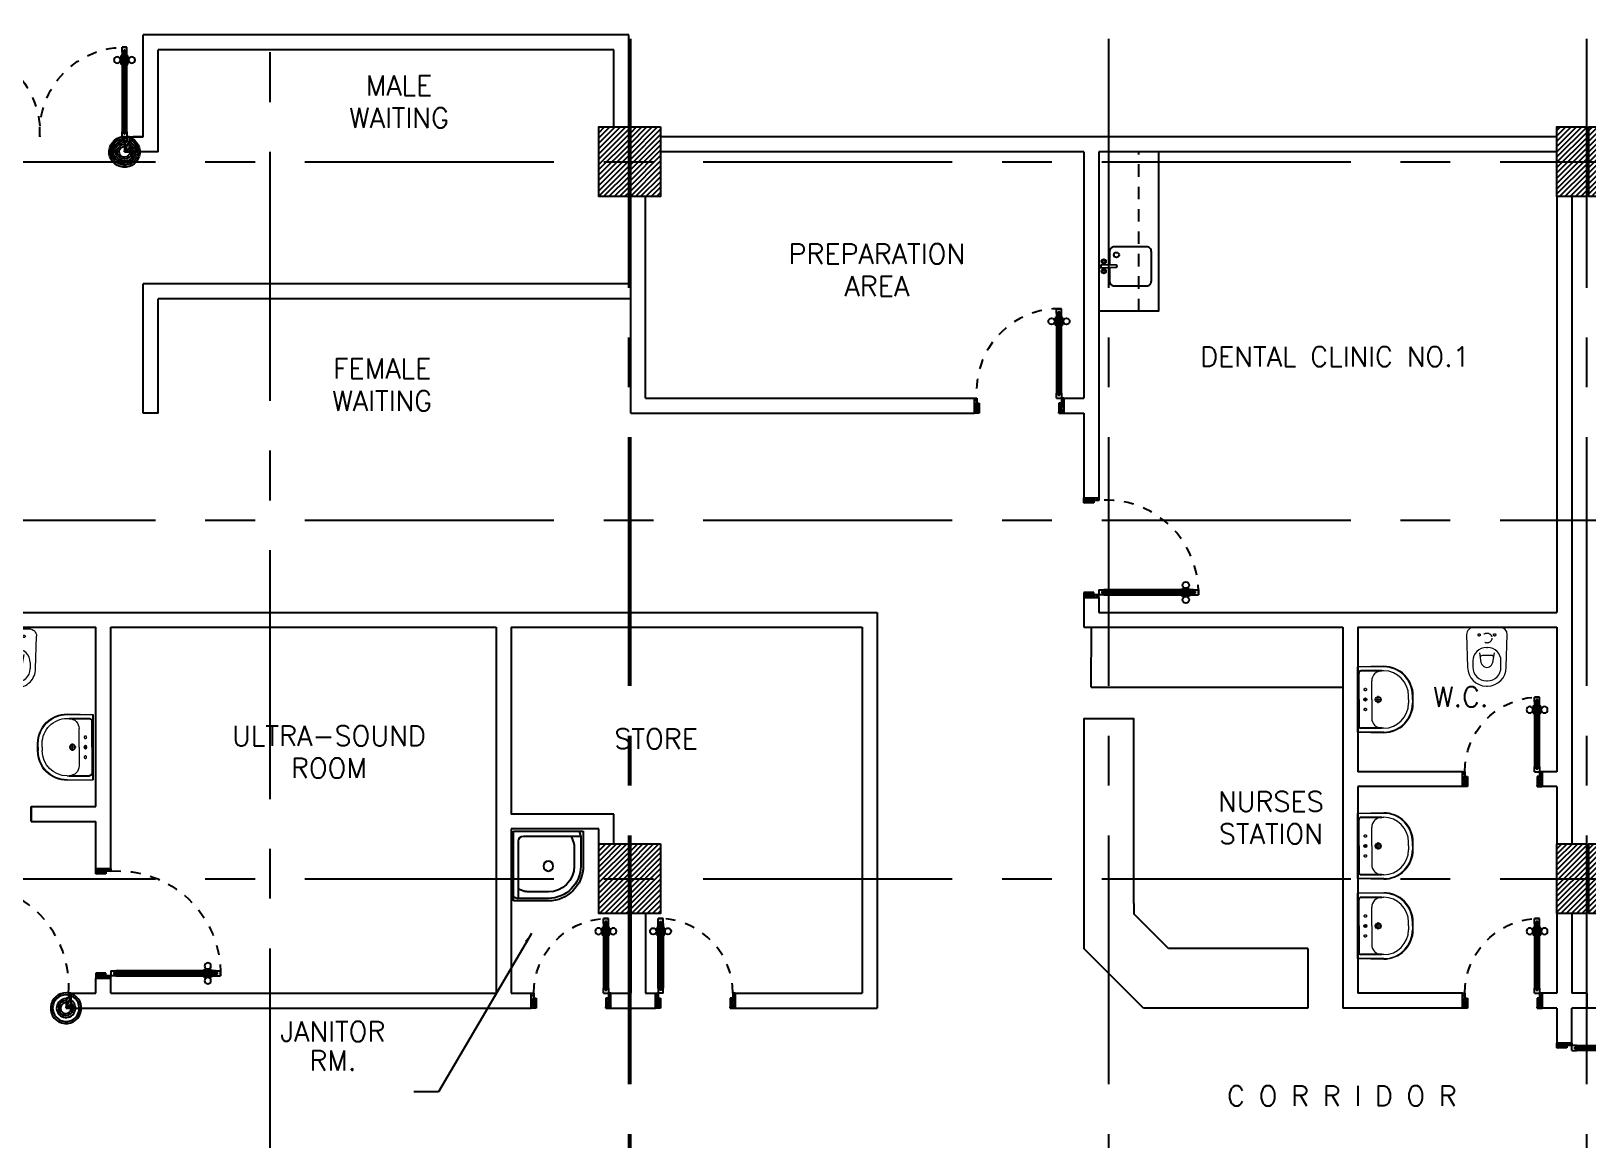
# Model space of a CAD drawing. Extents: x 417819.9 to 417911.9, y 43448 to 43539.2.
# Drawn here: x 417857.86 to 417873.49, y 43471.45 to 43482.59 of the extents above; entities that cross this region are included whole.
import ezdxf
from ezdxf.enums import TextEntityAlignment as Align

# ---------------------------------------------------------------- set-up
doc = ezdxf.new("R2010")
doc.units = 0
doc.header["$MEASUREMENT"] = 0
for name, pattern in [('CENTERX2', [4, 2.5, -0.5, 0.5, -0.5]), ('DASHED', [0.75, 0.5, -0.25]), ('HIDDEN', [0.375, 0.25, -0.125]), ('HIDDEN2', [0.1875, 0.125, -0.0625])]:
    doc.linetypes.add(name, pattern=pattern)
doc.layers.get('0').update_dxf_attribs({"linetype": 'CONTINUOUS'})
for name, color, linetype in [('AXES', 11, 'CENTERX2'), ('COL', 2, 'CONTINUOUS'), ('COUNTER', 5, 'CONTINUOUS'), ('DOOR', 4, 'CONTINUOUS'), ('EJ', 8, 'CONTINUOUS'), ('FIX', 3, 'CONTINUOUS'), ('HAT', 8, 'CONTINUOUS'), ('ME-FIX', 3, 'CONTINUOUS'), ('RM-NAME', 2, 'CONTINUOUS'), ('WALL', 2, 'CONTINUOUS')]:
    doc.layers.add(name, color=color, linetype=linetype)
doc.layers.get('EJ').off()
doc.styles.add('ROMANS', font='ROMANS.shx', dxfattribs={"width": 0.6})
doc.dimstyles.new('STANDARD in', dxfattribs={"dimtxt": 0.2, "dimasz": 0.1, "dimexe": 0.07, "dimexo": 0.05, "dimgap": 0.1, "dimtad": 1, "dimdec": 0, "dimlfac": 1000, "dimzin": 0, "dimdsep": 46, "dimtxsty": 'ROMANS', "dimblk": 'ARCHTICK', "dimcen": 0.05, "dimdle": 0.05, "dimclrd": 4, "dimclre": 4, "dimclrt": 2, "dimadec": 0, "dimazin": 0, "dimtfac": 1, "dimtdec": 0, "dimtmove": 2, "dimatfit": 3, "dimfxl": 0, "dimtolj": 1, "dimtzin": 0, "dimarcsym": 0})

# ---------------------------------------------------------------- blocks, each defined once
blk = doc.blocks.new('RM1')
at = {"layer": 'RM-NAME', "style": 'ROMANS'}
for tag, p in [('ROOMNAME1', (0, 324)), ('ROOMNAME2', (0, 0))]:
    blk.add_attdef(tag, text='', height=200, dxfattribs=at).set_placement(p, align=Align.MIDDLE)
blk = doc.blocks.new('WC')
at = {"layer": 'FIX', "lineweight": 20}
for p, q in [((339, 5), (339, -5)), ((395, 76), (490, 60)), ((475, 141), (538, 141)), ((534, 24), (540, 0)), ((540, 0), (534, -24)), ((674, 5), (674, -5)), ((490, -60), (395, -76)), ((538, -141), (475, -141)), ((213, -204), (210, -204))]:
    blk.add_line(p, q, dxfattribs=at)
at = {"layer": 'FIX', "linetype": 'Continuous', "lineweight": 20}
blk.add_line((420, -47), (420, 45), dxfattribs=at)
at = {"layer": 'FIX', "lineweight": 20}
for points in [[(210, -204, -0.414214), (137, -131), (137, 0), (137, 131, -0.414214), (210, 204)], [(727, -5), (727, 5, 0.414214), (538, 194), (210, 204)], [(727, 5), (727, -5, -0.414214), (538, -194), (210, -204)]]:
    blk.add_lwpolyline(points, format="xyb", dxfattribs=at)
at = {"layer": 'FIX', "linetype": 'HIDDEN2', "lineweight": 20, "ltscale": 0.3}
blk.add_circle((245, 0), 49.8, dxfattribs=at)
at = {"layer": 'FIX', "linetype": 'HIDDEN', "lineweight": 20, "ltscale": 0.05}
for centre in [(213, 78), (213, -77)]:
    blk.add_circle(centre, 11.6, dxfattribs=at)
at = {"layer": 'FIX', "lineweight": 20}
for centre, radius, start, end in [((475, 5), 136, 90, 180), ((464, -18), 82, 51.0758, 71.504), ((473, -7), 68.2, 27.1532, 51.0758), ((538, 5), 136, 360, 90), ((475, -5), 136, 180, 270), ((464, 18), 82, 288.496, 308.9242), ((473, 7), 68.2, 308.9242, 332.8468), ((538, -5), 136, 270, 0)]:
    blk.add_arc(centre, radius, start, end, dxfattribs=at)
at = {"layer": 'FIX', "linetype": 'Continuous', "lineweight": 20}
for centre, start, end in [((443, 46), 88.3879, 182.3338), ((442, -46), 177.6662, 271.6121)]:
    blk.add_arc(centre, 22.3, start, end, dxfattribs=at)
blk = doc.blocks.new('A$C74DC60CF')
at = {"layer": 'DOOR', "color": 0, "linetype": 'ByBlock'}
for p, q in [((65, 1155), (65, 1090)), ((74, 1155), (65, 1155)), ((74, 1078), (74, 1168)), ((81, 1168), (74, 1168)), ((74, 1155), (74, 1090)), ((81, 1200), (81, 1250)), ((131, 1250), (81, 1250)), ((81, 1250), (131, 1250)), ((81, 1200), (98, 1200)), ((98, 1200), (98, 1220)), ((98, 1220), (114, 1220)), ((114, 1200), (114, 1220)), ((114, 1200), (131, 1200)), ((131, 1200), (131, 1250)), ((131, 1168), (138, 1168)), ((138, 1078), (138, 1168)), ((138, 1155), (138, 1090)), ((138, 1155), (147, 1155)), ((147, 1155), (147, 1090)), ((74, 1090), (65, 1090)), ((81, 1078), (74, 1078)), ((131, 1078), (138, 1078)), ((138, 1090), (147, 1090)), ((98, 200), (81, 200)), ((81, 200), (81, 150)), ((98, 180), (98, 200)), ((114, 180), (98, 180)), ((131, 200), (114, 200)), ((114, 200), (114, 180)), ((131, 150), (131, 200)), ((56, 150), (56, 0)), ((56, 150), (81, 150)), ((106, 0), (56, 0)), ((131, 150), (81, 150)), ((81, 150), (81, 100)), ((81, 100), (106, 100)), ((106, 100), (106, 0)), ((1131, 100), (1106, 100)), ((1106, 100), (1106, 0)), ((1131, 150), (1131, 100)), ((1156, 150), (1131, 150)), ((1156, 150), (1156, 0)), ((1156, 0), (1156, 150)), ((1106, 0), (1156, 0))]:
    blk.add_line(p, q, dxfattribs=at)
at = {"layer": 'DOOR', "linetype": 'ByBlock'}
for p, q in [((81, 200), (81, 1200)), ((98, 200), (98, 1200)), ((114, 200), (114, 1200)), ((131, 1200), (131, 200))]:
    blk.add_line(p, q, dxfattribs=at)
at = {"layer": 'DOOR', "color": 9, "linetype": 'ByBlock'}
for p, q in [((106, 0), (56, 114)), ((106, 0), (56, 40)), ((106, 0), (93, 100)), ((1106, 0), (1156, 114)), ((1106, 0), (1119, 100)), ((1106, 0), (1156, 40))]:
    blk.add_line(p, q, dxfattribs=at)
at = {"layer": 'DOOR', "color": 0, "linetype": 'ByBlock'}
for centre in [(32, 1123), (179, 1123)]:
    blk.add_circle(centre, 32.4, dxfattribs=at)
at = {"layer": 'DOOR', "linetype": 'HIDDEN', "ltscale": 0.5}
blk.add_arc((106, 223), 1028, 355.9414, 91.3941, dxfattribs=at)
at = {"layer": 'DOOR', "color": 9, "linetype": 'ByBlock'}
for centre, radius, start, end in [((106, 0), 154, 103.7142, 108.8947), ((106, 0), 134, 100.72, 111.8402), ((106, 0), 114, 102.6226, 115.9162), ((106, 0), 94.4, 90, 121.9818), ((106, 0), 74.4, 90, 132.2236), ((106, 0), 54.4, 90, 156.7926), ((106, 0), 34.4, 90, 180), ((106, 0), 14.4, 90, 180), ((1106, 0), 94.4, 58.0182, 90), ((1106, 0), 74.4, 47.7764, 90), ((1106, 0), 54.4, 23.2074, 90), ((1106, 0), 34.4, 0, 90), ((1106, 0), 14.4, 0, 90), ((1106, 0), 134, 68.1598, 79.28), ((1106, 0), 154, 71.1053, 76.2858)]:
    blk.add_arc(centre, radius, start, end, dxfattribs=at)
blk = doc.blocks.new('LAV1')
at = {"layer": 'FIX', "linetype": 'ByBlock'}
blk.add_line((-328, -25), (328, -25), dxfattribs=at)
at = {"layer": 'FIX', "linetype": 'Continuous', "lineweight": 20}
for p, q in [((-328, -285), (-328, -25)), ((328, -285), (328, -25)), ((-288, -285), (-288, -265)), ((0, -165), (-187, -165)), ((0, -165), (187, -165)), ((287, -285), (287, -265)), ((0, -535), (-38, -535)), ((0, -575), (-38, -575)), ((0, -535), (38, -535)), ((0, -575), (38, -575))]:
    blk.add_line(p, q, dxfattribs=at)
at = {"layer": 'FIX', "linetype": 'ByBlock', "ltscale": 0.3}
for p, q in [((-288, -265), (-288, -60)), ((0, -35), (-262, -35)), ((0, -35), (262, -35)), ((287, -265), (287, -60))]:
    blk.add_line(p, q, dxfattribs=at)
at = {"layer": 'FIX', "lineweight": 20}
for p, q in [((-16, -101), (15, -101)), ((0, -85), (0, -116))]:
    blk.add_line(p, q, dxfattribs=at)
at = {"layer": 'FIX', "linetype": 'DASHED', "lineweight": 20, "ltscale": 0.04}
for p, q in [((-36, -230), (37, -230)), ((0, -194), (0, -266))]:
    blk.add_line(p, q, dxfattribs=at)
at = {"layer": 'FIX', "linetype": 'Continuous', "lineweight": 20}
blk.add_lwpolyline([(295, -25), (0, -25), (-328, -25), (-334, -285, 0.414214), (-38, -582), (0, -582), (38, -582, 0.414214), (334, -285), (328, -25), (0, -25)], format="xyb", dxfattribs=at)
at = {"layer": 'FIX', "linetype": 'HIDDEN', "lineweight": 20, "ltscale": 0.05}
for centre in [(-100, -101), (100, -101)]:
    blk.add_circle(centre, 12.4, dxfattribs=at)
at = {"layer": 'FIX', "lineweight": 20}
for centre, radius in [((0, -101), 15.5), ((0, -230), 29.5), ((0, -230), 22.5)]:
    blk.add_circle(centre, radius, dxfattribs=at)
at = {"layer": 'FIX', "linetype": 'ByBlock', "ltscale": 0.3}
for centre, start, end in [((-262, -60), 90, 180), ((262, -60), 0, 90)]:
    blk.add_arc(centre, 25, start, end, dxfattribs=at)
at = {"layer": 'FIX', "linetype": 'Continuous', "lineweight": 20}
for centre, radius, start, end in [((-38, -285), 290, 180, 270), ((-38, -285), 250, 180, 270), ((-187, -265), 100, 90, 180), ((38, -285), 290, 270, 0), ((38, -285), 250, 270, 0), ((187, -265), 100, 0, 90)]:
    blk.add_arc(centre, radius, start, end, dxfattribs=at)
blk = doc.blocks.new('JAN-001')
for p, q in [((730, -30), (30, -30)), ((30, -30), (30, -730)), ((80, -130), (80, -705)), ((705, -80), (130, -80)), ((610, -80), (635, -152)), ((688, -30), (704, -76)), ((705, -380), (705, -84)), ((730, -380), (730, -30)), ((640, -380), (640, -184)), ((80, -610), (152, -635)), ((30, -688), (76, -704)), ((30, -730), (380, -730)), ((84, -705), (380, -705)), ((184, -640), (380, -640))]:
    blk.add_line(p, q)
blk.add_circle((380, -380), 50)
for centre, radius, start, end in [((130, -130), 50, 90, 180), ((540, -184), 100, 0, 19.0039), ((680, -84), 25, 0, 19.0039), ((380, -380), 350, 270, 0), ((380, -380), 325, 270, 0), ((380, -380), 260, 270, 0), ((84, -680), 25, 250.9961, 270), ((184, -540), 100, 250.9961, 270)]:
    blk.add_arc(centre, radius, start, end)
blk = doc.blocks.new('A$C272A55A0')
at = {"layer": 'DOOR', "color": 0, "linetype": 'ByBlock'}
for p, q in [((0, 900), (0, 1050)), ((50, 1050), (0, 1050)), ((25, 950), (50, 950)), ((25, 900), (25, 950)), ((50, 950), (50, 1050)), ((1750, 950), (1750, 1050)), ((1750, 1050), (1800, 1050)), ((1775, 950), (1750, 950)), ((1775, 900), (1775, 950)), ((1800, 1050), (1800, 900)), ((0, 900), (25, 900)), ((75, 900), (25, 900)), ((25, 850), (25, 900)), ((42, 850), (25, 850)), ((58, 870), (42, 870)), ((42, 870), (42, 850)), ((58, 850), (58, 870)), ((75, 850), (58, 850)), ((75, 900), (75, 850)), ((1725, 900), (1775, 900)), ((1725, 900), (1725, 850)), ((1725, 850), (1742, 850)), ((1742, 870), (1758, 870)), ((1742, 850), (1742, 870)), ((1758, 870), (1758, 850)), ((1758, 850), (1775, 850)), ((1800, 900), (1775, 900)), ((1775, 850), (1775, 900)), ((1718, 160), (1709, 160)), ((1709, 95), (1709, 160)), ((1725, 173), (1718, 173)), ((1718, 173), (1718, 83)), ((1718, 95), (1718, 160)), ((1775, 173), (1782, 173)), ((1782, 173), (1782, 83)), ((1782, 160), (1791, 160)), ((1782, 95), (1782, 160)), ((1791, 95), (1791, 160)), ((25, 50), (42, 50)), ((25, 50), (25, 0)), ((25, 0), (75, 0)), ((75, 0), (25, 0)), ((42, 50), (42, 30)), ((42, 30), (58, 30)), ((58, 50), (75, 50)), ((58, 50), (58, 30)), ((75, 50), (75, 0)), ((1718, 95), (1709, 95)), ((1725, 83), (1718, 83)), ((1742, 50), (1725, 50)), ((1725, 50), (1725, 0)), ((1775, 0), (1725, 0)), ((1725, 0), (1775, 0)), ((1742, 50), (1742, 30)), ((1758, 30), (1742, 30)), ((1775, 50), (1758, 50)), ((1758, 50), (1758, 30)), ((1775, 83), (1782, 83)), ((1775, 50), (1775, 0)), ((1782, 95), (1791, 95))]:
    blk.add_line(p, q, dxfattribs=at)
at = {"layer": 'DOOR', "color": 9, "linetype": 'ByBlock'}
for p, q in [((50, 1050), (0, 1010)), ((50, 1050), (0, 937)), ((50, 1050), (37, 950)), ((1750, 1050), (1800, 1010)), ((1750, 1050), (1800, 937)), ((1750, 1050), (1763, 950))]:
    blk.add_line(p, q, dxfattribs=at)
at = {"layer": 'DOOR', "linetype": 'ByBlock'}
for p, q in [((25, 850), (25, 50)), ((42, 850), (42, 50)), ((58, 850), (58, 50)), ((75, 50), (75, 850)), ((1725, 50), (1725, 850)), ((1742, 850), (1742, 50)), ((1758, 850), (1758, 50)), ((1775, 850), (1775, 50))]:
    blk.add_line(p, q, dxfattribs=at)
at = {"layer": 'DOOR', "color": 0, "linetype": 'ByBlock'}
for centre in [(1676, 128), (1824, 128)]:
    blk.add_circle(centre, 32.4, dxfattribs=at)
at = {"layer": 'DOOR', "color": 9, "linetype": 'ByBlock'}
for centre, radius, start, end in [((50, 1050), 54.4, 203.2074, 270), ((50, 1050), 74.4, 227.7764, 270), ((50, 1050), 94.4, 238.0182, 270), ((50, 1050), 114, 244.0838, 257.3774), ((50, 1050), 34.4, 180, 270), ((50, 1050), 14.4, 180, 270), ((1750, 1050), 14.4, 270, 0), ((1750, 1050), 34.4, 270, 0), ((1750, 1050), 54.4, 270, 336.7926), ((1750, 1050), 74.4, 270, 312.2236), ((1750, 1050), 94.4, 270, 301.9818), ((1750, 1050), 114, 282.6226, 295.9162), ((50, 1050), 134, 248.1598, 259.28), ((50, 1050), 154, 251.1053, 256.2858), ((1750, 1050), 134, 280.72, 291.8402), ((1750, 1050), 154, 283.7142, 288.8947)]:
    blk.add_arc(centre, radius, start, end, dxfattribs=at)
at = {"layer": 'DOOR', "linetype": 'HIDDEN', "ltscale": 0.5}
for centre, start, end in [((50, 851), 268.3174, 3.2965), ((1750, 851), 176.7035, 271.6826)]:
    blk.add_arc(centre, 851, start, end, dxfattribs=at)
at = {"layer": 'WALL', "linetype": 'ByBlock'}
blk.add_line((1800, 900), (1800, 1050), dxfattribs=at)
blk = doc.blocks.new('DOOR90')
at = {"layer": 'DOOR', "color": 7, "linetype": 'ByBlock'}
for p, q in [((-150, 0), (0, 0)), ((-150, 0), (-150, -25)), ((0, -50), (-114, 0)), ((0, -50), (-40, 0)), ((0, -50), (0, 0)), ((-1000, -25), (-1050, -25)), ((-1050, -75), (-1050, -25)), ((-1050, -25), (-1050, -75)), ((-1000, -75), (-1050, -75)), ((-1000, -42), (-1020, -42)), ((-1020, -42), (-1020, -58)), ((-1000, -58), (-1020, -58)), ((-1000, -25), (-1000, -42)), ((-1000, -58), (-1000, -75)), ((-878, -18), (-968, -18)), ((-968, -25), (-968, -18)), ((-968, -75), (-968, -82)), ((-878, -82), (-968, -82)), ((-955, -9), (-890, -9)), ((-955, -18), (-955, -9)), ((-955, -18), (-890, -18)), ((-955, -82), (-890, -82)), ((-955, -82), (-955, -91)), ((-955, -91), (-890, -91)), ((-890, -18), (-890, -9)), ((-890, -82), (-890, -91)), ((-878, -25), (-878, -18)), ((-878, -75), (-878, -82)), ((-200, -25), (-150, -25)), ((-200, -42), (-200, -25)), ((-180, -42), (-200, -42)), ((-200, -58), (-180, -58)), ((-200, -75), (-200, -58)), ((-150, -75), (-200, -75)), ((-180, -58), (-180, -42)), ((-150, -25), (-100, -25)), ((-150, -75), (-150, -25)), ((-100, -25), (-100, -50)), ((0, -50), (-100, -37)), ((-100, -50), (0, -50)), ((-150, -875), (-100, -875)), ((-150, -900), (-150, -875)), ((-150, -900), (0, -900)), ((0, -900), (-150, -900)), ((0, -850), (-114, -900)), ((-100, -875), (-100, -850)), ((0, -850), (-100, -863)), ((-100, -850), (0, -850)), ((0, -850), (-40, -900)), ((0, -850), (0, -900))]:
    blk.add_line(p, q, dxfattribs=at)
at = {"layer": 'DOOR', "linetype": 'ByBlock'}
for p, q in [((-200, -25), (-1000, -25)), ((-200, -42), (-1000, -42)), ((-200, -58), (-1000, -58)), ((-1000, -75), (-200, -75))]:
    blk.add_line(p, q, dxfattribs=at)
at = {"layer": 'DOOR', "color": 7, "linetype": 'ByBlock'}
for centre in [(-923, 24), (-923, -124)]:
    blk.add_circle(centre, 32.4, dxfattribs=at)
for centre, radius, start, end in [((0, -50), 154, 161.1053, 166.2858), ((0, -50), 94.4, 148.0182, 180), ((0, -50), 134, 158.1598, 169.28), ((0, -50), 114, 154.0838, 167.3774), ((0, -50), 74.4, 137.7764, 180), ((0, -50), 54.4, 113.2074, 180), ((0, -50), 34.4, 90, 180), ((0, -50), 14.4, 90, 180), ((0, -850), 154, 193.7142, 198.8947), ((0, -850), 134, 190.72, 201.8402), ((0, -850), 94.4, 180, 211.9818), ((0, -850), 74.4, 180, 222.2236), ((0, -850), 54.4, 180, 246.7926), ((0, -850), 34.4, 180, 270), ((0, -850), 14.4, 180, 270)]:
    blk.add_arc(centre, radius, start, end, dxfattribs=at)
at = {"layer": 'DOOR', "linetype": 'HIDDEN', "ltscale": 0.5}
blk.add_arc((-222, -50), 828, 178.2701, 275.003, dxfattribs=at)
blk = doc.blocks.new('_ARCHTICK')
at = {"color": 0, "linetype": 'ByBlock', "const_width": 0.15}
blk.add_lwpolyline([(-0.5, -0.5), (0.5, 0.5)], dxfattribs=at)
blk = doc.blocks.new('C11')
at = {"layer": 'HAT'}
h = blk.add_hatch(dxfattribs=at)
h.set_pattern_fill('ANSI31', color=256, scale=300, style=0)
h.set_pattern_definition([(45, (-383765.23, -62181), (-26.5165043, 26.5165043), [])])
h.paths.add_polyline_path([(-20, 350), (-20, 700), (-320, 700), (-320, 350)])
h.paths.add_polyline_path([(-320, 0), (-20, 0), (-20, 350), (-320, 350)])
h = blk.add_hatch(dxfattribs=at)
h.set_pattern_fill('ANSI31', color=256, scale=300, style=0)
h.set_pattern_definition([(45, (-383445.23, -62181), (-26.5165043, 26.5165043), [])])
h.paths.add_polyline_path([(300, 350), (300, 700), (0, 700), (0, 350)])
h.paths.add_polyline_path([(0, 0), (300, 0), (300, 350), (0, 350)])
at = {"layer": 'COL'}
for points in [[(-20, 700), (-20, 0), (-320, 0), (-320, 700)], [(300, 700), (300, 0), (0, 0), (0, 700)]]:
    blk.add_lwpolyline(points, close=True, dxfattribs=at)
blk = doc.blocks.new('DOOR80')
at = {"layer": 'DOOR', "color": 7, "linetype": 'ByBlock'}
for p, q in [((-150, 800), (0, 800)), ((-150, 800), (-150, 775)), ((0, 800), (-150, 800)), ((0, 750), (-114, 800)), ((0, 750), (-40, 800)), ((0, 750), (0, 800)), ((-150, 775), (-100, 775)), ((-100, 775), (-100, 750)), ((0, 750), (-100, 763)), ((-100, 750), (0, 750)), ((-850, 75), (-900, 75)), ((-900, 75), (-900, 25)), ((-900, 25), (-900, 75)), ((-850, 25), (-900, 25)), ((-850, 58), (-870, 58)), ((-870, 42), (-870, 58)), ((-850, 42), (-870, 42)), ((-850, 58), (-850, 75)), ((-850, 25), (-850, 42)), ((-727, 82), (-817, 82)), ((-817, 75), (-817, 82)), ((-817, 25), (-817, 18)), ((-727, 18), (-817, 18)), ((-805, 91), (-740, 91)), ((-805, 82), (-805, 91)), ((-805, 82), (-740, 82)), ((-805, 18), (-740, 18)), ((-805, 18), (-805, 9)), ((-805, 9), (-740, 9)), ((-740, 82), (-740, 91)), ((-740, 18), (-740, 9)), ((-727, 75), (-727, 82)), ((-727, 25), (-727, 18)), ((-150, 75), (-200, 75)), ((-200, 75), (-200, 58)), ((-200, 58), (-180, 58)), ((-180, 42), (-200, 42)), ((-200, 42), (-200, 25)), ((-200, 25), (-150, 25)), ((-180, 58), (-180, 42)), ((-150, 75), (-150, 25)), ((-150, 25), (-100, 25)), ((-150, 0), (-150, 25)), ((0, 0), (-150, 0)), ((0, 50), (-114, 0)), ((-100, 25), (-100, 50)), ((0, 50), (-100, 37)), ((-100, 50), (0, 50)), ((0, 50), (-40, 0)), ((0, 50), (0, 0))]:
    blk.add_line(p, q, dxfattribs=at)
at = {"layer": 'DOOR', "linetype": 'ByBlock'}
for p, q in [((-850, 75), (-200, 75)), ((-200, 58), (-850, 58)), ((-200, 42), (-850, 42)), ((-200, 25), (-850, 25))]:
    blk.add_line(p, q, dxfattribs=at)
at = {"layer": 'DOOR', "color": 7, "linetype": 'ByBlock'}
for centre in [(-772, 124), (-772, -24)]:
    blk.add_circle(centre, 32.4, dxfattribs=at)
for centre, radius, start, end in [((0, 750), 154, 161.1053, 166.2858), ((0, 750), 134, 158.1598, 169.28), ((0, 750), 94.4, 148.0182, 180), ((0, 750), 74.4, 137.7764, 180), ((0, 750), 54.4, 113.2074, 180), ((0, 750), 34.4, 90, 180), ((0, 750), 14.4, 90, 180), ((0, 50), 154, 193.7142, 198.8947), ((0, 50), 134, 190.72, 201.8402), ((0, 50), 114, 192.6226, 205.9162), ((0, 50), 94.4, 180, 211.9818), ((0, 50), 74.4, 180, 222.2236), ((0, 50), 54.4, 180, 246.7926), ((0, 50), 34.4, 180, 270), ((0, 50), 14.4, 180, 270)]:
    blk.add_arc(centre, radius, start, end, dxfattribs=at)
at = {"layer": 'DOOR', "linetype": 'HIDDEN', "ltscale": 0.5}
blk.add_arc((-149, 23), 752, 90.0695, 176.0204, dxfattribs=at)
blk = doc.blocks.new('A$C24ED45A6')
at = {"layer": 'DOOR', "color": 0, "linetype": 'ByBlock'}
for p, q in [((925, 1100), (925, 1150)), ((925, 1150), (975, 1150)), ((975, 1150), (925, 1150)), ((942, 1100), (925, 1100)), ((942, 1100), (942, 1120)), ((958, 1120), (942, 1120)), ((958, 1100), (958, 1120)), ((975, 1100), (958, 1100)), ((975, 1100), (975, 1150)), ((909, 1055), (909, 990)), ((918, 1055), (909, 1055)), ((918, 990), (909, 990)), ((918, 978), (918, 1068)), ((925, 1068), (918, 1068)), ((918, 1055), (918, 990)), ((925, 978), (918, 978)), ((975, 1068), (982, 1068)), ((975, 978), (982, 978)), ((982, 978), (982, 1068)), ((982, 1055), (982, 990)), ((982, 1055), (991, 1055)), ((982, 990), (991, 990)), ((991, 1055), (991, 990)), ((925, 150), (925, 200)), ((925, 200), (942, 200)), ((942, 200), (942, 180)), ((942, 180), (958, 180)), ((958, 180), (958, 200)), ((958, 200), (975, 200)), ((975, 200), (975, 150)), ((0, 0), (0, 150)), ((0, 150), (25, 150)), ((50, 0), (0, 0)), ((25, 150), (25, 100)), ((25, 100), (50, 100)), ((50, 100), (50, 0)), ((925, 150), (975, 150)), ((975, 100), (950, 100)), ((950, 100), (950, 0)), ((1000, 150), (975, 150)), ((975, 150), (975, 100)), ((1000, 150), (1000, 0)), ((950, 0), (1000, 0))]:
    blk.add_line(p, q, dxfattribs=at)
at = {"layer": 'DOOR', "linetype": 'ByBlock'}
for p, q in [((925, 1100), (925, 200)), ((942, 200), (942, 1100)), ((958, 200), (958, 1100)), ((975, 200), (975, 1100))]:
    blk.add_line(p, q, dxfattribs=at)
at = {"layer": 'DOOR', "color": 9, "linetype": 'ByBlock'}
for p, q in [((50, 0), (0, 114)), ((50, 0), (0, 40)), ((50, 0), (37, 100)), ((950, 0), (1000, 114)), ((950, 0), (963, 100)), ((950, 0), (1000, 40))]:
    blk.add_line(p, q, dxfattribs=at)
at = {"layer": 'DOOR', "color": 0, "linetype": 'ByBlock'}
for centre in [(876, 1023), (1024, 1023)]:
    blk.add_circle(centre, 32.4, dxfattribs=at)
at = {"layer": 'DOOR', "linetype": 'HIDDEN', "ltscale": 0.5}
blk.add_arc((950, 222), 928, 88.456, 184.4816, dxfattribs=at)
at = {"layer": 'DOOR', "color": 9, "linetype": 'ByBlock'}
for centre, radius, start, end in [((50, 0), 154, 103.7142, 108.8947), ((50, 0), 134, 100.72, 111.8402), ((50, 0), 114, 102.6226, 115.9162), ((50, 0), 94.4, 90, 121.9818), ((50, 0), 74.4, 90, 132.2236), ((50, 0), 54.4, 90, 156.7926), ((50, 0), 34.4, 90, 180), ((50, 0), 14.4, 90, 180), ((950, 0), 94.4, 58.0182, 90), ((950, 0), 74.4, 47.7764, 90), ((950, 0), 54.4, 23.2074, 90), ((950, 0), 34.4, 0, 90), ((950, 0), 14.4, 0, 90), ((950, 0), 134, 68.1598, 79.28), ((950, 0), 114, 64.0838, 77.3774), ((950, 0), 154, 71.1053, 76.2858)]:
    blk.add_arc(centre, radius, start, end, dxfattribs=at)
at = {"layer": 'WALL'}
blk.add_line((1000, 0), (1000, 150), dxfattribs=at)
blk = doc.blocks.new('LAV-003')
at = {"layer": 'FIX', "linetype": 'ByBlock'}
blk.add_line((-328, -25), (328, -25), dxfattribs=at)
at = {"layer": 'FIX', "linetype": 'Continuous', "lineweight": 20}
for p, q in [((-328, -285), (-328, -25)), ((328, -285), (328, -25)), ((-288, -285), (-288, -265)), ((0, -165), (-187, -165)), ((0, -165), (187, -165)), ((287, -285), (287, -265)), ((0, -535), (-38, -535)), ((0, -575), (-38, -575)), ((0, -535), (38, -535)), ((0, -575), (38, -575))]:
    blk.add_line(p, q, dxfattribs=at)
at = {"layer": 'FIX', "linetype": 'ByBlock', "ltscale": 0.3}
for p, q in [((-288, -265), (-288, -60)), ((0, -35), (-262, -35)), ((0, -35), (262, -35)), ((287, -265), (287, -60))]:
    blk.add_line(p, q, dxfattribs=at)
at = {"layer": 'FIX', "lineweight": 20}
for p, q in [((-16, -101), (15, -101)), ((0, -85), (0, -116))]:
    blk.add_line(p, q, dxfattribs=at)
at = {"layer": 'FIX', "linetype": 'DASHED', "lineweight": 20, "ltscale": 0.04}
for p, q in [((-36, -230), (37, -230)), ((0, -194), (0, -266))]:
    blk.add_line(p, q, dxfattribs=at)
at = {"layer": 'FIX', "linetype": 'Continuous', "lineweight": 20}
blk.add_lwpolyline([(295, -25), (0, -25), (-328, -25), (-334, -285, 0.414214), (-38, -582), (0, -582), (38, -582, 0.414214), (334, -285), (328, -25), (0, -25)], format="xyb", dxfattribs=at)
at = {"layer": 'FIX', "linetype": 'HIDDEN', "lineweight": 20, "ltscale": 0.05}
for centre in [(-100, -101), (100, -101)]:
    blk.add_circle(centre, 12.4, dxfattribs=at)
at = {"layer": 'FIX', "lineweight": 20}
for centre, radius in [((0, -101), 15.5), ((0, -230), 29.5), ((0, -230), 22.5)]:
    blk.add_circle(centre, radius, dxfattribs=at)
at = {"layer": 'FIX', "linetype": 'ByBlock', "ltscale": 0.3}
for centre, start, end in [((-262, -60), 90, 180), ((262, -60), 0, 90)]:
    blk.add_arc(centre, 25, start, end, dxfattribs=at)
at = {"layer": 'FIX', "linetype": 'Continuous', "lineweight": 20}
for centre, radius, start, end in [((-38, -285), 290, 180, 270), ((-38, -285), 250, 180, 270), ((-187, -265), 100, 90, 180), ((38, -285), 290, 270, 0), ((38, -285), 250, 270, 0), ((187, -265), 100, 0, 90)]:
    blk.add_arc(centre, radius, start, end, dxfattribs=at)
blk = doc.blocks.new('WC1')
at = {"layer": 'FIX', "lineweight": 20}
for p, q in [((35, 204), (-293, 194)), ((-482, 5), (-482, -5)), ((-429, 5), (-429, -5)), ((-289, 24), (-295, 0)), ((-295, 0), (-289, -24)), ((-230, 141), (-293, 141)), ((-150, 76), (-245, 60)), ((-94, 5), (-94, -5)), ((108, 0), (108, 131)), ((108, -131), (108, 0)), ((-293, -141), (-230, -141)), ((-245, -60), (-150, -76)), ((-293, -194), (35, -204)), ((32, -204), (35, -204))]:
    blk.add_line(p, q, dxfattribs=at)
at = {"layer": 'FIX', "linetype": 'Continuous', "lineweight": 20}
blk.add_line((-175, -47), (-175, 45), dxfattribs=at)
at = {"layer": 'FIX', "linetype": 'HIDDEN2', "lineweight": 20, "ltscale": 0.3}
blk.add_circle((0, 0), 49.8, dxfattribs=at)
at = {"layer": 'FIX', "linetype": 'HIDDEN', "lineweight": 20, "ltscale": 0.05}
for centre in [(32, 78), (32, -77)]:
    blk.add_circle(centre, 11.6, dxfattribs=at)
at = {"layer": 'FIX', "lineweight": 20}
for centre, radius, start, end in [((-293, 5), 189, 90, 180), ((35, 131), 73, 360, 90), ((-293, 5), 136, 90, 180), ((-228, -7), 68.2, 128.9242, 152.8468), ((-219, -18), 82, 108.496, 128.9242), ((-230, 5), 136, 360, 90), ((-293, -5), 189, 180, 270), ((-293, -5), 136, 180, 270), ((-228, 7), 68.2, 207.1532, 231.0758), ((-219, 18), 82, 231.0758, 251.504), ((-230, -5), 136, 270, 0), ((35, -131), 73, 270, 0)]:
    blk.add_arc(centre, radius, start, end, dxfattribs=at)
at = {"layer": 'FIX', "linetype": 'Continuous', "lineweight": 20}
for centre, start, end in [((-198, 46), 357.6662, 91.6121), ((-197, -46), 268.3879, 2.3338)]:
    blk.add_arc(centre, 22.3, start, end, dxfattribs=at)
blk = doc.blocks.new('DOOR100')
at = {"layer": 'DOOR', "color": 7, "linetype": 'ByBlock'}
for p, q in [((-75, 1250), (-75, 1300)), ((-75, 1300), (-25, 1300)), ((-25, 1300), (-75, 1300)), ((-58, 1250), (-58, 1270)), ((-42, 1270), (-58, 1270)), ((-42, 1250), (-42, 1270)), ((-25, 1250), (-25, 1300)), ((-91, 1205), (-91, 1140)), ((-82, 1205), (-91, 1205)), ((-82, 1140), (-91, 1140)), ((-82, 1128), (-82, 1218)), ((-75, 1218), (-82, 1218)), ((-82, 1205), (-82, 1140)), ((-75, 1128), (-82, 1128)), ((-58, 1250), (-75, 1250)), ((-25, 1250), (-42, 1250)), ((-25, 1218), (-18, 1218)), ((-25, 1128), (-18, 1128)), ((-18, 1128), (-18, 1218)), ((-18, 1205), (-18, 1140)), ((-18, 1205), (-9, 1205)), ((-18, 1140), (-9, 1140)), ((-9, 1205), (-9, 1140)), ((-75, 200), (-58, 200)), ((-75, 150), (-75, 200)), ((-58, 200), (-58, 180)), ((-58, 180), (-42, 180)), ((-42, 200), (-25, 200)), ((-42, 180), (-42, 200)), ((-25, 200), (-25, 150)), ((-1200, 0), (-1200, 150)), ((-1200, 150), (-1175, 150)), ((-1200, 150), (-1200, 0)), ((-1150, 0), (-1200, 114)), ((-1150, 0), (-1200, 40)), ((-1150, 0), (-1200, 0)), ((-1175, 150), (-1175, 100)), ((-1175, 100), (-1150, 100)), ((-1150, 0), (-1163, 100)), ((-1150, 100), (-1150, 0)), ((-75, 150), (-25, 150)), ((-50, 0), (0, 114)), ((-50, 100), (-50, 0)), ((-50, 0), (-37, 100)), ((-25, 100), (-50, 100)), ((-50, 0), (0, 40)), ((-50, 0), (0, 0)), ((0, 150), (-25, 150)), ((-25, 150), (-25, 100)), ((0, 0), (0, 150)), ((0, 150), (0, 0))]:
    blk.add_line(p, q, dxfattribs=at)
at = {"layer": 'DOOR', "linetype": 'ByBlock'}
for p, q in [((-75, 1250), (-75, 200)), ((-58, 200), (-58, 1250)), ((-42, 200), (-42, 1250)), ((-25, 200), (-25, 1250))]:
    blk.add_line(p, q, dxfattribs=at)
at = {"layer": 'DOOR', "color": 7, "linetype": 'ByBlock'}
for centre in [(-124, 1173), (24, 1173)]:
    blk.add_circle(centre, 32.4, dxfattribs=at)
at = {"layer": 'DOOR', "linetype": 'HIDDEN', "ltscale": 0.5}
blk.add_arc((-25, 150), 1150, 90, 180, dxfattribs=at)
at = {"layer": 'DOOR', "color": 7, "linetype": 'ByBlock'}
for centre, radius, start, end in [((-1150, 0), 154, 103.7142, 108.8947), ((-1150, 0), 134, 100.72, 111.8402), ((-1150, 0), 94.4, 90, 121.9818), ((-1150, 0), 74.4, 90, 132.2236), ((-1150, 0), 54.4, 90, 156.7926), ((-1150, 0), 34.4, 90, 180), ((-1150, 0), 14.4, 90, 180), ((-50, 0), 94.4, 58.0182, 90), ((-50, 0), 74.4, 47.7764, 90), ((-50, 0), 54.4, 23.2074, 90), ((-50, 0), 34.4, 0, 90), ((-50, 0), 14.4, 0, 90), ((-50, 0), 134, 68.1598, 79.28), ((-50, 0), 114, 64.0838, 77.3774), ((-50, 0), 154, 71.1053, 76.2858)]:
    blk.add_arc(centre, radius, start, end, dxfattribs=at)
blk = doc.blocks.new('A$C4EEB47EC')
at = {"layer": 'ME-FIX', "linetype": 'HIDDEN2'}
blk.add_line((1.6, 0.4), (0, 0.4), dxfattribs=at)
at = {"layer": 'ME-FIX'}
blk.add_lwpolyline([(0, 0.6), (1.6, 0.6), (1.6, 0)], dxfattribs=at)
blk.add_lwpolyline([(1.162, 0.107), (1.296, 0.107, 0.414214), (1.346, 0.157), (1.346, 0.478, 0.414214), (1.296, 0.528), (1.003, 0.528, 0.414214), (0.953, 0.478), (0.953, 0.157, 0.414214), (1.003, 0.107), (1.137, 0.107)], format="xyb", dxfattribs=at)
blk.add_lwpolyline([(1.133, 0.019), (1.165, 0.019), (1.159, 0.174, 1), (1.139, 0.174)], format="xyb", close=True, dxfattribs=at)
for centre, radius in [((1.035, 0.177), 0.0255), ((1.1, 0.05), 0.0217), ((1.1, 0.05), 0.014), ((1.199, 0.05), 0.0217), ((1.199, 0.05), 0.014)]:
    blk.add_circle(centre, radius, dxfattribs=at)

msp = doc.modelspace()

# ---------------------------------------------------------------- linework, layer by layer
at = {"layer": 'AXES'}
for p, q in [((417868.6766, 43460.01), (417868.6766, 43538.3443)), ((417863.8566, 43460.01), (417863.8566, 43538.1468)), ((417863.8766, 43460.01), (417863.8766, 43538.1468)), ((417873.4766, 43460.01), (417873.4766, 43538.1375)), ((417860.2566, 43466.8743), (417860.2566, 43525.6943)), ((417820.6052, 43481.2743), (417889.6966, 43481.2743)), ((417820.6052, 43477.6743), (417889.6966, 43477.6743)), ((417820.6052, 43474.0743), (417889.6966, 43474.0743))]:
    msp.add_line(p, q, dxfattribs=at)
at = {"layer": 'COUNTER'}
for p, q in [((417868.5001, 43475.9993), (417868.5016, 43476.5993)), ((417868.5001, 43475.9993), (417871.0266, 43475.9993)), ((417868.4266, 43473.8243), (417868.4266, 43473.3743)), ((417868.9266, 43473.8243), (417868.9266, 43473.7229)), ((417869.2751, 43473.3743), (417868.9266, 43473.7229)), ((417869.0266, 43472.7743), (417868.4266, 43473.3743)), ((417870.6735, 43473.3743), (417869.2751, 43473.3743)), ((417870.6735, 43473.3743), (417870.6735, 43472.7743)), ((417870.6735, 43472.7743), (417869.0266, 43472.7743))]:
    msp.add_line(p, q, dxfattribs=at)
msp.add_lwpolyline([(417868.9266, 43473.8243), (417868.9266, 43475.6793), (417868.4266, 43475.6793), (417868.4266, 43473.8243)], dxfattribs=at)
at = {"layer": 'WALL'}
for p, q in [((417863.8566, 43482.5493), (417858.9816, 43482.5493)), ((417858.9816, 43481.5243), (417858.9816, 43482.5493)), ((417863.8566, 43481.5243), (417863.8566, 43482.5493)), ((417863.7066, 43482.3993), (417859.1316, 43482.3993)), ((417859.1316, 43481.3743), (417859.1316, 43482.3993)), ((417863.7066, 43481.6243), (417863.7066, 43482.3993)), ((417858.8441, 43481.5243), (417858.8441, 43481.3743)), ((417858.8441, 43481.5243), (417858.9816, 43481.5243)), ((417858.9816, 43481.5243), (417858.8816, 43481.5243)), ((417873.1766, 43481.5243), (417864.1766, 43481.5243)), ((417858.9816, 43481.3743), (417858.8441, 43481.3743)), ((417859.1316, 43481.3743), (417858.8816, 43481.3743)), ((417868.4266, 43481.3743), (417864.1766, 43481.3743)), ((417868.4266, 43481.3743), (417868.4266, 43478.8993)), ((417873.1766, 43481.3743), (417868.5766, 43481.3743)), ((417868.5766, 43481.3743), (417868.5766, 43477.8993)), ((417863.8766, 43478.7493), (417863.8766, 43481.0243)), ((417864.0266, 43478.8993), (417864.0266, 43480.9243)), ((417873.1766, 43480.9243), (417873.1766, 43476.7493)), ((417873.3266, 43480.9243), (417873.3266, 43474.4243)), ((417863.8766, 43480.0493), (417858.9816, 43480.0493)), ((417858.9816, 43478.7493), (417858.9816, 43480.0493)), ((417863.8766, 43479.8993), (417859.1316, 43479.8993)), ((417859.1316, 43478.7493), (417859.1316, 43479.8993)), ((417864.0266, 43478.8993), (417867.3266, 43478.8993)), ((417867.3266, 43478.8993), (417867.3266, 43478.7493)), ((417868.2266, 43478.8993), (417868.4266, 43478.8993)), ((417868.2266, 43478.8993), (417868.2266, 43478.7493)), ((417859.1316, 43478.7493), (417858.9816, 43478.7493)), ((417863.8766, 43478.7493), (417867.3266, 43478.7493)), ((417868.2266, 43478.7493), (417868.4266, 43478.7493)), ((417868.4266, 43478.7493), (417868.4266, 43477.8993)), ((417868.4266, 43477.8993), (417868.5766, 43477.8993)), ((417868.4266, 43477.8993), (417868.5766, 43477.8993)), ((417868.4266, 43476.8993), (417868.4266, 43476.5993)), ((417868.4266, 43476.8993), (417868.5766, 43476.8993)), ((417868.5766, 43476.8993), (417868.5766, 43476.7493)), ((417856.9066, 43476.7493), (417866.3516, 43476.7493)), ((417866.3516, 43476.7493), (417866.3516, 43472.7743)), ((417868.5766, 43476.7493), (417873.1766, 43476.7493)), ((417856.9066, 43476.5993), (417858.5066, 43476.5993)), ((417858.5066, 43474.7993), (417858.5066, 43476.5993)), ((417858.6566, 43476.5993), (417862.5266, 43476.5993)), ((417858.6566, 43474.1743), (417858.6566, 43476.5993)), ((417862.5266, 43476.5993), (417862.5266, 43472.9243)), ((417862.6766, 43476.5993), (417866.2016, 43476.5993)), ((417862.6766, 43476.5993), (417862.6766, 43474.7243)), ((417866.2016, 43476.5993), (417866.2016, 43472.9243)), ((417868.4266, 43476.5993), (417871.0266, 43476.5993)), ((417871.0266, 43476.5993), (417871.0266, 43472.7743)), ((417871.1766, 43476.5993), (417871.1766, 43475.1493)), ((417871.1766, 43476.5993), (417873.1766, 43476.5993)), ((417873.1766, 43476.5993), (417873.1766, 43475.1493)), ((417872.2266, 43475.1493), (417871.1766, 43475.1493)), ((417872.2266, 43475.1493), (417872.2266, 43474.9993)), ((417873.1766, 43475.1493), (417873.0266, 43475.1493)), ((417873.0266, 43475.1493), (417873.0266, 43474.9993)), ((417872.2266, 43474.9993), (417871.1766, 43474.9993)), ((417871.1766, 43474.9993), (417871.1766, 43472.9243)), ((417873.1766, 43474.9993), (417873.0266, 43474.9993)), ((417873.1766, 43474.9993), (417873.1766, 43474.4243)), ((417857.8566, 43474.7993), (417857.8566, 43474.6493)), ((417857.8566, 43474.6493), (417857.8566, 43474.7993)), ((417857.8566, 43474.7993), (417858.5066, 43474.7993)), ((417863.5566, 43474.7243), (417862.6766, 43474.7243)), ((417863.7066, 43474.7243), (417862.6766, 43474.7243)), ((417863.7066, 43474.4243), (417863.7066, 43474.7243)), ((417857.8566, 43474.6493), (417858.5066, 43474.6493)), ((417858.5066, 43474.1743), (417858.5066, 43474.6493)), ((417862.6766, 43474.5743), (417862.6766, 43472.9243)), ((417863.5566, 43474.5743), (417862.6766, 43474.5743)), ((417863.5566, 43474.4243), (417863.5566, 43474.5743)), ((417858.5066, 43474.1743), (417858.6566, 43474.1743)), ((417863.8766, 43473.9993), (417863.8766, 43472.9243)), ((417864.0266, 43473.7243), (417864.0266, 43472.9243)), ((417873.1766, 43473.7243), (417873.1766, 43472.9243)), ((417873.3266, 43473.7243), (417873.3266, 43472.9243)), ((417858.5066, 43472.9243), (417858.5066, 43473.0743)), ((417858.5066, 43473.0743), (417858.6566, 43473.0743)), ((417858.6566, 43472.9243), (417858.6566, 43473.0743)), ((417858.2566, 43472.9243), (417858.5066, 43472.9243)), ((417858.2566, 43472.7743), (417858.2566, 43472.9243)), ((417858.6566, 43472.9243), (417862.5266, 43472.9243)), ((417862.6766, 43472.9243), (417862.8766, 43472.9243)), ((417862.8766, 43472.7743), (417862.8766, 43472.9243)), ((417863.6766, 43472.9243), (417863.8566, 43472.9243)), ((417863.6766, 43472.7743), (417863.6766, 43472.9243)), ((417864.0266, 43472.9243), (417864.1266, 43472.9243)), ((417864.1266, 43472.9243), (417864.1266, 43472.7743)), ((417864.9266, 43472.9243), (417866.2016, 43472.9243)), ((417864.9266, 43472.9243), (417864.9266, 43472.7743)), ((417872.2266, 43472.9243), (417871.1766, 43472.9243)), ((417872.2266, 43472.9243), (417872.2266, 43472.7743)), ((417873.1766, 43472.9243), (417873.0266, 43472.9243)), ((417873.0266, 43472.9243), (417873.0266, 43472.7743)), ((417873.4766, 43472.9243), (417873.3266, 43472.9243)), ((417873.4766, 43472.9243), (417873.3266, 43472.9243)), ((417873.4766, 43472.9243), (417873.4766, 43472.7743)), ((417858.2566, 43472.7743), (417862.8766, 43472.7743)), ((417863.6766, 43472.7743), (417863.8566, 43472.7743)), ((417863.8766, 43472.7743), (417863.8566, 43472.7743)), ((417863.8766, 43472.7743), (417864.1266, 43472.7743)), ((417864.9266, 43472.7743), (417866.3516, 43472.7743)), ((417872.2266, 43472.7743), (417871.0266, 43472.7743)), ((417873.1766, 43472.7743), (417873.0266, 43472.7743)), ((417873.1766, 43472.7743), (417873.1766, 43472.4243)), ((417873.3266, 43472.4243), (417873.3266, 43472.7743)), ((417877.2216, 43472.7743), (417873.3266, 43472.7743)), ((417873.3266, 43472.4243), (417873.1766, 43472.4243))]:
    msp.add_line(p, q, dxfattribs=at)

# ---------------------------------------------------------------- block references
at = {"layer": 'DOOR', "color": 0, "yscale": 0.0009999999892897904, "zscale": 0.001}
for name, p, xscale, rotation in [('A$C272A55A0', (417857.0441, 43482.4247), -0.001000000047497451, 180), ('DOOR90', (417868.2266, 43478.7493), 0.0009999999892897904, 270), ('A$C24ED45A6', (417868.4266, 43477.8993), 0.0009999999892897904, 270), ('A$C74DC60CF', (417858.5066, 43473.0184), -0.0009999999892897904, 270)]:
    msp.add_blockref(name, p, dxfattribs=dict(at, xscale=xscale, rotation=rotation))
at = {"layer": 'DOOR', "yscale": 0.0009999999892897904, "zscale": 0.001}
for name, p, xscale, rotation in [('DOOR80', (417873.0266, 43474.9993), -0.0009999999892897904, 90), ('DOOR80', (417863.6774, 43472.7743), -0.0009999999892897904, 90), ('DOOR80', (417864.1266, 43472.7743), 0.0009999999892897904, 270), ('DOOR80', (417873.0266, 43472.7743), -0.0009999999892897904, 90), ('DOOR100', (417873.1766, 43472.4243), -0.0009999999892897904, 270)]:
    msp.add_blockref(name, p, dxfattribs=dict(at, xscale=xscale, rotation=rotation))
at = {"layer": 'DOOR', "color": 0, "xscale": 0.001000000047497451, "yscale": 0.0009999999892897904, "zscale": 0.001}
msp.add_blockref('A$C74DC60CF', (417857.1007, 43472.7743), dxfattribs=at)
at = {"layer": 'EJ', "color": 2, "linetype": 'ByBlock', "xscale": 0.001000000047497451, "yscale": 0.0009999999892897904, "zscale": 0.001}
for p in [(417863.8766, 43480.9243), (417873.4966, 43480.9243), (417863.8766, 43473.7243), (417873.4966, 43473.7243)]:
    msp.add_blockref('C11', p, dxfattribs=at)
at = {"layer": 'FIX', "xscale": -0.0009999999892897904, "yscale": 0.0009999999892897904, "zscale": 0.001, "rotation": 90}
msp.add_blockref('JAN-001', (417862.6696, 43474.5813), dxfattribs=at)
at = {"layer": 'HAT'}
ref = msp.add_blockref('RM1', (417861.5502, 43481.7163), dxfattribs=dict(at, xscale=0.001000000047497451, yscale=0.0009999999892897904, zscale=0.001))
ref.add_attrib('ROOMNAME2', 'WAITING', dxfattribs={"layer": 'RM-NAME', "height": 0.2, "style": 'ROMANS'}).set_placement((417861.5502, 43481.7163), align=Align.MIDDLE)
ref.add_attrib('ROOMNAME1', 'MALE', dxfattribs={"layer": 'RM-NAME', "height": 0.2, "style": 'ROMANS'}).set_placement((417861.5502, 43482.0401), align=Align.MIDDLE)
ref = msp.add_blockref('RM1', (417866.3474, 43480.0263), dxfattribs=dict(at, xscale=0.001000000047497451, yscale=0.0009999999892897904, zscale=0.001))
ref.add_attrib('ROOMNAME2', 'AREA', dxfattribs={"layer": 'RM-NAME', "height": 0.2, "style": 'ROMANS'}).set_placement((417866.3474, 43480.0263), align=Align.MIDDLE)
ref.add_attrib('ROOMNAME1', 'PREPARATION', dxfattribs={"layer": 'RM-NAME', "height": 0.2, "style": 'ROMANS'}).set_placement((417866.3474, 43480.3501), align=Align.MIDDLE)
ref = msp.add_blockref('RM1', (417870.947, 43479.3178), dxfattribs=dict(at, xscale=0.001000000047497451, yscale=0.0009999999892897904, zscale=0.001))
ref.add_attrib('ROOMNAME2', 'DENTAL CLINIC NO.1', dxfattribs={"layer": 'RM-NAME', "height": 0.2, "style": 'ROMANS'}).set_placement((417870.947, 43479.3178), align=Align.MIDDLE)
ref = msp.add_blockref('RM1', (417861.3813, 43478.874), dxfattribs=dict(at, xscale=0.001000000047497451, yscale=0.0009999999892897904, zscale=0.001))
ref.add_attrib('ROOMNAME2', 'WAITING', dxfattribs={"layer": 'RM-NAME', "height": 0.2, "style": 'ROMANS'}).set_placement((417861.3813, 43478.874), align=Align.MIDDLE)
ref.add_attrib('ROOMNAME1', 'FEMALE', dxfattribs={"layer": 'RM-NAME', "height": 0.2, "style": 'ROMANS'}).set_placement((417861.3813, 43479.1978), align=Align.MIDDLE)
ref = msp.add_blockref('RM1', (417872.2099, 43475.9006), dxfattribs=dict(at, xscale=0.001000000047497451, yscale=0.0009999999892897904, zscale=0.001))
ref.add_attrib('ROOMNAME2', 'W.C.', dxfattribs={"layer": 'RM-NAME', "height": 0.2, "style": 'ROMANS'}).set_placement((417872.2099, 43475.9006), align=Align.MIDDLE)
ref = msp.add_blockref('RM1', (417860.8464, 43475.1861), dxfattribs=dict(at, xscale=0.001000000047497451, yscale=0.0009999999892897904, zscale=0.001))
ref.add_attrib('ROOMNAME2', 'ROOM', dxfattribs={"layer": 'RM-NAME', "height": 0.2, "style": 'ROMANS'}).set_placement((417860.8464, 43475.1861), align=Align.MIDDLE)
ref.add_attrib('ROOMNAME1', 'ULTRA-SOUND', dxfattribs={"layer": 'RM-NAME', "height": 0.2, "style": 'ROMANS'}).set_placement((417860.8464, 43475.5099), align=Align.MIDDLE)
ref = msp.add_blockref('RM1', (417864.1315, 43475.479), dxfattribs=dict(at, xscale=0.001000000047497451, yscale=0.0009999999892897904, zscale=0.001))
ref.add_attrib('ROOMNAME2', 'STORE', dxfattribs={"layer": 'RM-NAME', "height": 0.2, "style": 'ROMANS'}).set_placement((417864.1315, 43475.479), align=Align.MIDDLE)
ref = msp.add_blockref('RM1', (417870.3037, 43474.5254), dxfattribs=dict(at, xscale=0.001000000047497451, yscale=0.0009999999892897904, zscale=0.001))
ref.add_attrib('ROOMNAME2', 'STATION', dxfattribs={"layer": 'RM-NAME', "height": 0.2, "style": 'ROMANS'}).set_placement((417870.3037, 43474.5254), align=Align.MIDDLE)
ref.add_attrib('ROOMNAME1', 'NURSES', dxfattribs={"layer": 'RM-NAME', "height": 0.2, "style": 'ROMANS'}).set_placement((417870.3037, 43474.8492), align=Align.MIDDLE)
ref = msp.add_blockref('RM1', (417871.0168, 43471.8929), dxfattribs=dict(at, xscale=0.001000000047497451, yscale=0.0009999999892897904, zscale=0.001))
ref.add_attrib('ROOMNAME2', 'C O R R I D O R', dxfattribs={"layer": 'RM-NAME', "height": 0.2, "style": 'ROMANS'}).set_placement((417871.0168, 43471.8929), align=Align.MIDDLE)
at = {"layer": 'ME-FIX', "rotation": 270}
msp.add_blockref('A$C4EEB47EC', (417868.5766, 43481.3743), dxfattribs=at)
at = {"layer": 'WALL', "yscale": 0.0009999999892897904, "zscale": 0.001}
for name, p, xscale, rotation in [('WC', (417857.7066, 43476.7211), 0.0009999999892897904, 270), ('WC1', (417872.4734, 43476.4913), 0.0009999999892897904, 90), ('LAV-003', (417871.1516, 43475.8743), 0.0009999999892897904, 90), ('LAV1', (417858.5028, 43475.3953), -0.0009999999892897904, 270), ('LAV-003', (417871.1516, 43474.403), 0.0009999999892897904, 90), ('LAV-003', (417871.1516, 43473.6), 0.0009999999892897904, 90)]:
    msp.add_blockref(name, p, dxfattribs=dict(at, xscale=xscale, rotation=rotation))

# ---------------------------------------------------------------- texts
at = {"layer": 'RM-NAME', "style": 'ROMANS'}
for tag, p in [('JANITOR', (417860.8855, 43472.5411)), ('RM.', (417860.8855, 43472.2483))]:
    msp.add_attdef(tag, text='ROOMNAME', height=0.2, dxfattribs=at).set_placement(p, align=Align.MIDDLE)

# ---------------------------------------------------------------- leaders
at = {"layer": 'RM-NAME', "color": 1, "linetype": 'ByBlock'}
msp.add_leader([(417862.8788, 43473.5255), (417861.9471, 43471.9331), (417861.6996, 43471.9331)], dimstyle='STANDARD in', dxfattribs=at)

doc.saveas('drawing.dxf')
